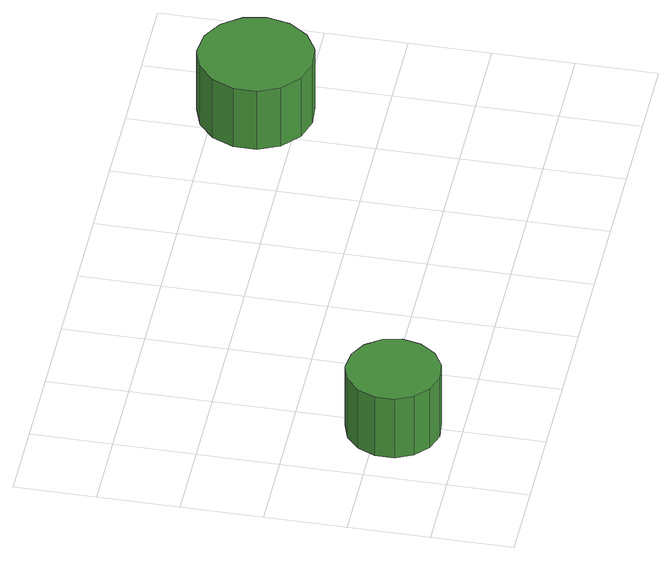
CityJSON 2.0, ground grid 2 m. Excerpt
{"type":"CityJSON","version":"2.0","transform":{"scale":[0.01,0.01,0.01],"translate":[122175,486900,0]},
"CityObjects":{
"tree1":{"type":"SolitaryVegetationObject","attributes":{"function":"something"},"geometry":[{"type":"MultiSurface","lod":"1","boundaries":[[[0,1,2,3,4,5,6,7,8,9,10,11,12,13,14]],[[15,16,17,18,19,20,21,22,23,24,25,26,27,28,29]],[[0,29,28,1]],[[1,28,27,2]],[[2,27,26,3]],[[3,26,25,4]],[[4,25,24,5]],[[5,24,23,6]],[[6,23,22,7]],[[7,22,21,8]],[[8,21,20,9]],[[9,20,19,10]],[[10,19,18,11]],[[11,18,17,12]],[[12,17,16,13]],[[13,16,15,14]],[[14,15,29,0]]]}]},
"tree2":{"type":"SolitaryVegetationObject","attributes":{"function":"something"},"geometry":[{"type":"MultiSurface","lod":"1","boundaries":[[[30,31,32,33,34,35,36,37,38,39,40,41,42,43,44]],[[45,46,47,48,49,50,51,52,53,54,55,56,57,58,59]],[[30,59,58,31]],[[31,58,57,32]],[[32,57,56,33]],[[33,56,55,34]],[[34,55,54,35]],[[35,54,53,36]],[[36,53,52,37]],[[37,52,51,38]],[[38,51,50,39]],[[39,50,49,40]],[[40,49,48,41]],[[41,48,47,42]],[[42,47,46,43]],[[43,46,45,44]],[[44,45,59,30]]]}]}
},
"vertices":[
[302,165,188],[292,211,188],[264,250,188],[223,273,188],[176,278,188],[131,264,188],[96,232,188],[77,189,188],[77,141,188],[96,98,188],[131,66,188],[176,51,188],[223,56,188],[264,80,188],[292,119,188],[292,119,11],[264,80,11],[223,56,11],[176,51,11],[131,66,11],[96,98,11],[77,141,11],[77,189,11],[96,232,11],[131,264,11],[176,278,11],[223,273,11],[264,250,11],[292,211,11],[302,165,11],
[1414,703,193],[1402,760,193],[1368,807,193],[1318,836,193],[1260,842,193],[1205,824,193],[1162,785,193],[1138,732,193],[1138,674,193],[1162,621,193],[1205,582,193],[1260,564,193],[1318,570,193],[1368,599,193],[1402,646,193],[1402,646,17],[1368,599,17],[1318,570,17],[1260,564,17],[1205,582,17],[1162,621,17],[1138,674,17],[1138,732,17],[1162,785,17],[1205,824,17],[1260,842,17],[1318,836,17],[1368,807,17],[1402,760,17],[1414,703,17]
]}
